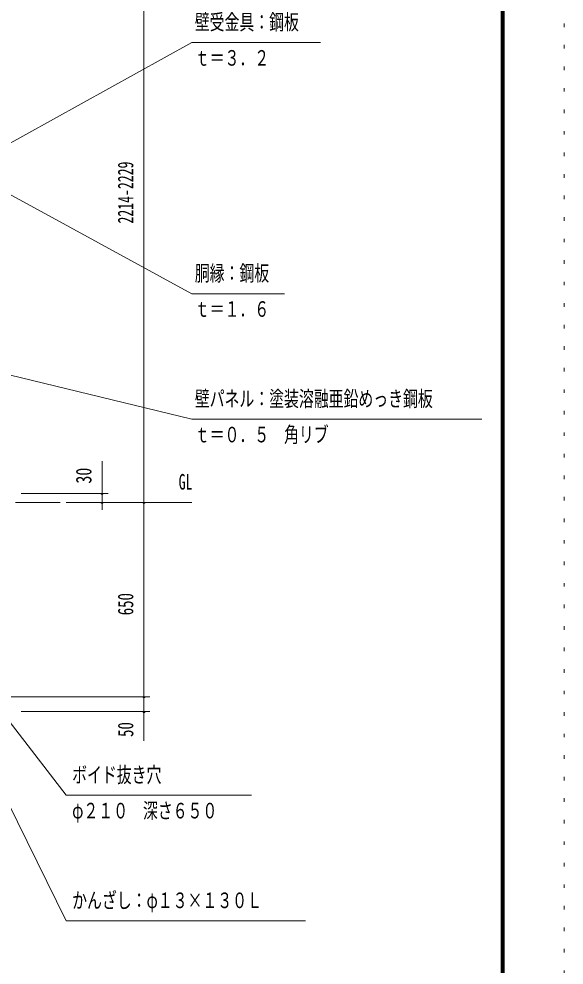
# Model space of a CAD drawing. Units: millimetres, scale not verified. Extents: x -26654 to 26660, y -10500 to 10500.
# Drawn here: x 22104 to 26660, y -2775 to 5138 of the extents above; entities that cross this region are included whole.
import ezdxf
from ezdxf.enums import TextEntityAlignment as Align

# ---------------------------------------------------------------- set-up
doc = ezdxf.new("R2010")
doc.units = ezdxf.units.MM
doc.header["$LTSCALE"] = 60
doc.linetypes.add('USER4', pattern=[3, 0.5, -2.5])
for name, color, linetype, lineweight in [('0-6_2-02BOLD', 7, 'Continuous', 18), ('0-A_2-52DIM', 3, 'Continuous', 18), ('0-C_F-F1PAPER', 5, 'Continuous', 18), ('0-D_F-E_J_ADD', 5, 'USER4', 18)]:
    doc.layers.add(name, color=color, linetype=linetype, lineweight=lineweight)
doc.styles.add('ＭＳ ゴシック', font='')
doc.styles.get('ＭＳ ゴシック').set_extended_font_data('MS Gothic')

msp = doc.modelspace()

# ---------------------------------------------------------------- linework, layer by layer
at = {"layer": '0-6_2-02BOLD'}
msp.add_line((22073.87, 1094.93), (22448.87, 1094.93), dxfattribs=at)
at = {"layer": '0-A_2-52DIM'}
for p, q in [((23148.87, 6652.53), (23148.87, -900.07)), ((23548.87, 4939.93), (21623.16, 3875.22)), ((24623.87, 4939.93), (23548.87, 4939.93)), ((23548.87, 1789.93), (21072.59, 2390.96)), ((23548.87, 1789.93), (25973.87, 1789.93)), ((22798.87, 1032.16), (22798.87, 1439.93)), ((22123.87, 1169.93), (22848.87, 1169.93)), ((22808.87, 1169.93), (22788.87, 1169.93)), ((22498.87, 1094.93), (23548.87, 1094.93)), ((22808.87, 1094.93), (22788.87, 1094.93)), ((23158.87, 1094.93), (23138.87, 1094.93)), ((22498.87, -2405.07), (21456.41, -287.37)), ((23198.87, -530.07), (21748.87, -530.07)), ((23158.87, -530.07), (23138.87, -530.07)), ((23198.87, -655.07), (22123.87, -655.07)), ((23158.87, -655.07), (23138.87, -655.07)), ((24498.87, -2405.07), (22498.87, -2405.07))]:
    msp.add_line(p, q, dxfattribs=at)
for points in [[(21746.14, 3823.93), (23548.87, 2839.93), (24323.87, 2839.93)], [(21654.52, -261.65), (22498.87, -1355.07), (24048.87, -1355.07)]]:
    msp.add_lwpolyline(points, dxfattribs=at)
for centre in [(22798.87, 1169.93), (22798.87, 1094.93), (23148.87, 1094.93), (23148.87, -530.07), (23148.87, -655.07)]:
    msp.add_arc(centre, 10, 180, 0, dxfattribs=at)
at = {"layer": '0-C_F-F1PAPER'}
for points in [[(26160.28, -10000), (-2539.72, -10000), (-2539.72, 10100), (26160.28, 10100)], [(26157.78, -9997.5), (26157.78, 10097.5), (-2537.22, 10097.5), (-2537.22, -9997.5)], [(26155.28, -9995), (26155.28, 10095), (-2534.72, 10095), (-2534.72, -9995)], [(26152.78, -9992.5), (-2532.22, -9992.5), (-2532.22, 10092.5), (26152.78, 10092.5)], [(26150.28, -9990), (26150.28, 10090), (-2529.72, 10090), (-2529.72, -9990)], [(26147.78, -9987.5), (-2527.22, -9987.5), (-2527.22, 10087.5), (26147.78, 10087.5)], [(26145.28, -9985), (26145.28, 10085), (-2524.72, 10085), (-2524.72, -9985)], [(26142.78, -9982.5), (-2522.22, -9982.5), (-2522.22, 10082.5), (26142.78, 10082.5)], [(26140.28, -9980), (-2519.72, -9980), (-2519.72, 10080), (26140.28, 10080)], [(26137.78, -9977.5), (-2517.22, -9977.5), (-2517.22, 10077.5), (26137.78, 10077.5)], [(26135.28, -9975), (26135.28, 10075), (-2514.72, 10075), (-2514.72, -9975)]]:
    msp.add_lwpolyline(points, close=True, dxfattribs=at)
at = {"layer": '0-D_F-E_J_ADD'}
msp.add_lwpolyline([(26660.28, -10500), (-3039.72, -10500), (-3039.72, 10500), (26660.28, 10500)], close=True, dxfattribs=at)

# ---------------------------------------------------------------- texts
at = {"layer": '0-A_2-52DIM', "color": 7, "style": 'ＭＳ ゴシック'}
for s, width, p in [('壁受金具：鋼板', 0.7, (23573.87, 5007.69)), ('ｔ＝３．２', 0.7, (23573.87, 4707.69)), ('胴縁：鋼板', 0.7, (23573.87, 2907.69)), ('ｔ＝１．６', 0.7, (23573.87, 2607.69)), ('壁パネル：塗装溶融亜鉛めっき鋼板', 0.7, (23573.87, 1857.69)), ('ｔ＝０．５\u3000角リブ', 0.7, (23573.87, 1557.69)), ('GL', 0.65, (23438.87, 1162.7)), ('ボイド抜き穴', 0.7, (22548.87, -1287.3)), ('φ２１０\u3000深さ６５０', 0.7, (22548.87, -1587.3)), ('かんざし：φ１３×１３０Ｌ', 0.7, (22548.87, -2337.3))]:
    msp.add_text(s, height=130.2, dxfattribs=dict(at, width=width)).set_placement(p, align=Align.BOTTOM_LEFT)
for s, width, p in [('2214-2229', 0.65, (23098.87, 3426.71)), ('30', 0.75, (22748.87, 1251.62)), ('650', 0.7, (23098.86, 150.49)), ('50', 0.7, (23098.86, -866.79))]:
    msp.add_text(s, height=130.2, rotation=90, dxfattribs=dict(at, width=width)).set_placement(p, align=Align.BOTTOM_LEFT)

doc.saveas('drawing.dxf')
